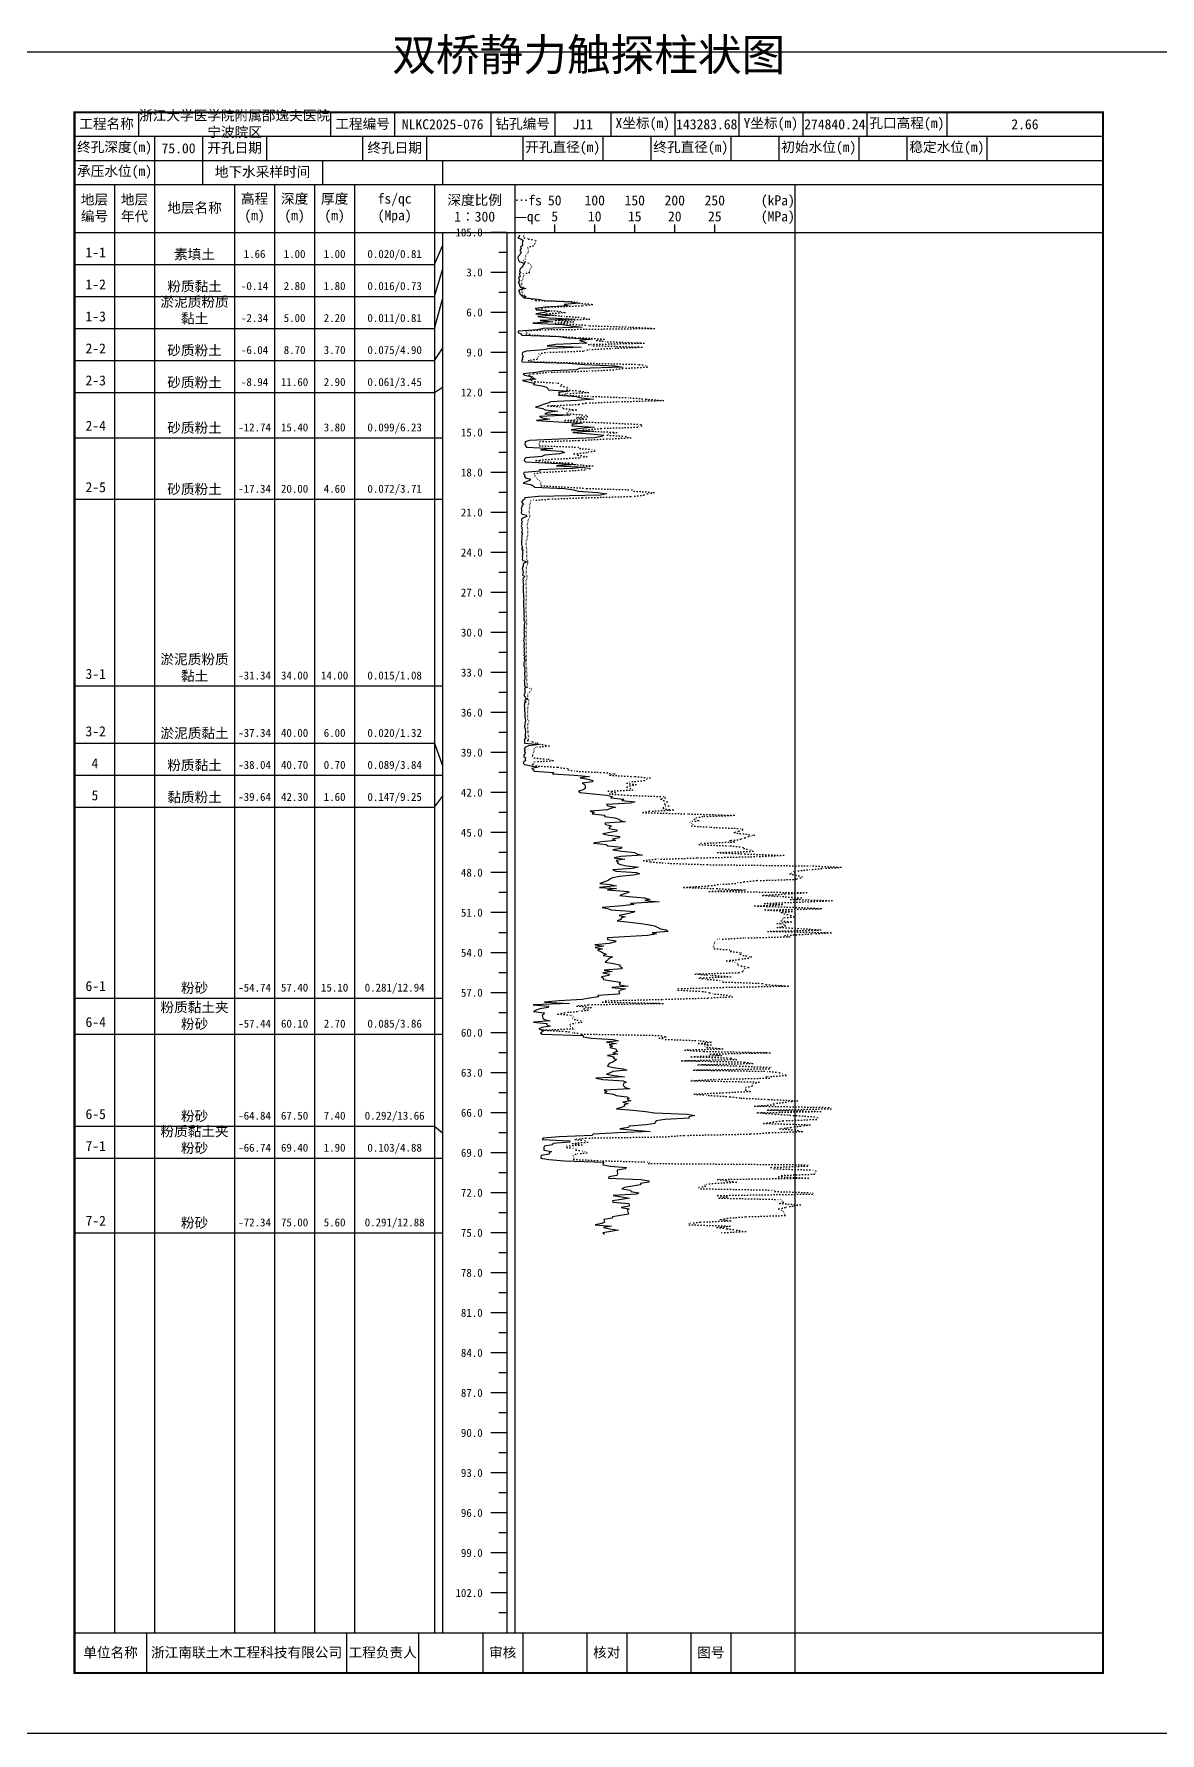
# Model space of a CAD drawing. Extents: x 297 to 65340, y 0 to 425.
# Drawn here: x 3276.9 to 3558.3, y 0 to 424.6 of the extents above; entities that cross this region are included whole.
import ezdxf
from ezdxf.enums import TextEntityAlignment as Align

# ---------------------------------------------------------------- set-up
doc = ezdxf.new("R2010")
doc.units = 0
doc.linetypes.add('DOT', pattern=[6.35, 0, -6.35])
doc.layers.add('FRAME', color=7, linetype='CONTINUOUS')
doc.layers.add('STRATUM', color=7, linetype='CONTINUOUS')
doc.styles.add('ST', font='')
doc.styles.get('ST').set_extended_font_data('SimSun')

msp = doc.modelspace()

# ---------------------------------------------------------------- linework, layer by layer
at = {"layer": 'FRAME', "color": 245, "linetype": 'Continuous'}
msp.add_lwpolyline([(3267, 0), (3564, 0), (3564, 420), (3267, 420)], close=True, dxfattribs=at)
at = {"layer": 'FRAME', "linetype": 'Continuous', "const_width": 0.5}
msp.add_lwpolyline([(3287, 15), (3544, 15), (3544, 405), (3287, 405)], close=True, dxfattribs=at)
at = {"layer": 'FRAME', "color": 0, "linetype": 'Continuous'}
for points in [[(3303, 405), (3303, 399)], [(3351, 405), (3351, 399)], [(3367, 405), (3367, 399)], [(3391, 405), (3391, 399)], [(3407, 405), (3407, 399)], [(3421, 405), (3421, 399)], [(3437, 405), (3437, 399)], [(3453, 405), (3453, 399)], [(3469, 405), (3469, 399)], [(3485, 405), (3485, 399)], [(3505, 405), (3505, 399)], [(3544, 405), (3544, 399)], [(3287, 399), (3544, 399)], [(3307, 399), (3307, 393)], [(3319, 399), (3319, 393)], [(3335, 399), (3335, 393)], [(3359, 399), (3359, 393)], [(3375, 399), (3375, 393)], [(3399, 399), (3399, 393)], [(3419, 399), (3419, 393)], [(3431, 399), (3431, 393)], [(3451, 399), (3451, 393)], [(3463, 399), (3463, 393)], [(3483, 399), (3483, 393)], [(3495, 399), (3495, 393)], [(3515, 399), (3515, 393)], [(3544, 399), (3544, 393)], [(3287, 393), (3544, 393)], [(3307, 393), (3307, 387)], [(3319, 393), (3319, 387)], [(3349, 393), (3349, 387)], [(3379, 393), (3379, 387)], [(3287, 387), (3544, 387)], [(3297, 387), (3297, 25)], [(3307, 387), (3307, 25)], [(3327, 387), (3327, 25)], [(3337, 387), (3337, 25)], [(3347, 387), (3347, 25)], [(3357, 387), (3357, 25)], [(3377, 387), (3377, 25)], [(3397, 387), (3397, 25)], [(3467, 387), (3467, 25)], [(3287, 375), (3544, 375)], [(3379, 375), (3379, 25)], [(3395, 375), (3395, 25)], [(3407, 375), (3407, 377)], [(3417, 375), (3417, 377)], [(3427, 375), (3427, 377)], [(3437, 375), (3437, 377)], [(3447, 375), (3447, 377)], [(3287, 25), (3544, 25)], [(3305, 25), (3305, 15)], [(3355, 25), (3355, 15)], [(3373, 25), (3373, 15)], [(3389, 25), (3389, 15)], [(3399, 25), (3399, 15)], [(3415, 25), (3415, 15)], [(3425, 25), (3425, 15)], [(3441, 25), (3441, 15)], [(3451, 25), (3451, 15)], [(3467, 25), (3467, 15)]]:
    msp.add_lwpolyline(points, dxfattribs=at)
at = {"layer": 'STRATUM', "linetype": 'Continuous'}
for points in [[(3395, 375), (3391, 375)], [(3398.2, 374.33), (3398.08, 374), (3397.82, 373.67), (3398.7, 373.33), (3399.14, 373), (3398.96, 372.67), (3398.84, 372.33), (3398.92, 372), (3398.9, 371.67), (3398.46, 371.33), (3398.6, 371), (3398.4, 370.67), (3398.34, 370.33), (3398.72, 370), (3398.36, 369.67), (3398.18, 369.33), (3397.88, 369), (3397.82, 368.67), (3397.86, 368.33), (3397.98, 368), (3398.3, 367.67), (3399.46, 367.33), (3399.16, 367), (3399, 366.67), (3398.82, 366.33), (3398.46, 366), (3398.32, 365.67), (3398.24, 365.33), (3398.5, 365), (3398.12, 364.67), (3398.26, 364.33), (3398.34, 364), (3397.98, 363.67), (3398.14, 363.33), (3398.22, 363), (3397.92, 362.67), (3397.92, 362.33), (3398.18, 362), (3398.18, 361.67), (3398.44, 361.33), (3399.88, 361), (3398.24, 360.67), (3397.98, 360.33), (3398.18, 360), (3398.28, 359.67), (3398.68, 359.33), (3399.82, 359), (3399.24, 358.67), (3402.88, 358.33), (3404.48, 358), (3410.88, 357.67), (3413.12, 357.33), (3409.34, 357), (3410.4, 356.67), (3404.58, 356.33), (3402.14, 356), (3402.7, 355.67), (3405.76, 355.33), (3404.42, 355), (3402.24, 354.67), (3406.98, 354.33), (3402.8, 354), (3405.54, 353.67), (3412.14, 353.33), (3403.36, 353), (3406.52, 352.67), (3401.54, 352.33), (3408.98, 352), (3411.06, 351.67), (3413.88, 351.33), (3404.1, 351), (3402.72, 350.67), (3397.86, 350.33), (3397.88, 350), (3398.56, 349.67), (3398.82, 349.33), (3408.04, 349), (3410.28, 348.67), (3416.42, 348.33), (3413.16, 348), (3414.36, 347.67), (3415, 347.33), (3407.22, 347), (3405.14, 346.67), (3413.62, 346.33), (3405.82, 346), (3404.26, 345.67), (3399.98, 345.33), (3398.96, 345), (3398.84, 344.67), (3398.98, 344.33), (3399.14, 344), (3398.9, 343.67), (3398.92, 343.33), (3398.72, 343), (3398.86, 342.67), (3410.38, 342.33), (3414.48, 342), (3421.96, 341.67), (3424.14, 341.33), (3413.18, 341), (3412.44, 340.67), (3404.24, 340.33), (3402.28, 340), (3399.08, 339.67), (3399.42, 339.33), (3401.04, 339), (3401.12, 338.67), (3402.32, 338.33), (3398.98, 338), (3400.28, 337.67), (3401.98, 337.33), (3401.74, 337), (3403.76, 336.67), (3404.94, 336.33), (3405.28, 336), (3405.38, 335.67), (3410.72, 335.33), (3407.92, 335), (3408.16, 334.67), (3407.92, 334.33), (3412.34, 334), (3413.5, 333.67), (3416.68, 333.33), (3412.62, 333), (3405.96, 332.67), (3405.34, 332.33), (3404.1, 332), (3403.36, 331.67), (3402.2, 331.33), (3404.04, 331), (3404.64, 330.67), (3407.74, 330.33), (3405.38, 330), (3404.56, 329.67), (3410.84, 329.33), (3403.2, 329), (3403.98, 328.67), (3405.82, 328.33), (3402.44, 328), (3407.94, 327.67), (3413.92, 327.33), (3411.4, 327), (3411.3, 326.67), (3416.82, 326.33), (3413.54, 326), (3411.12, 325.67), (3416.78, 325.33), (3411.5, 325), (3415.86, 324.67), (3419.3, 324.33), (3418.76, 324), (3416.92, 323.67), (3408.14, 323.33), (3400.7, 323), (3399.64, 322.67), (3399.64, 322.33), (3399.54, 322), (3399.74, 321.67), (3399.96, 321.33), (3406.54, 321), (3403.52, 320.67), (3408.7, 320.33), (3409.44, 320), (3408.16, 319.67), (3404.42, 319.33), (3403.78, 319), (3399.82, 318.67), (3399.46, 318.33), (3399.38, 318), (3399.74, 317.67), (3406.18, 317.33), (3412.4, 317), (3407.46, 316.67), (3414.44, 316.33), (3411.44, 316), (3403.2, 315.67), (3403.26, 315.33), (3399.38, 315), (3399.22, 314.67), (3399.52, 314.33), (3399.46, 314), (3399.66, 313.67), (3400.94, 313.33), (3400.7, 313), (3399.88, 312.67), (3399.08, 312.33), (3400.94, 312), (3401.64, 311.67), (3401.92, 311.33), (3409.54, 311), (3411.72, 310.67), (3412.88, 310.33), (3417.8, 310), (3420.06, 309.67), (3418.42, 309.33), (3402.96, 309), (3399.52, 308.67), (3399.46, 308.33), (3399.02, 308), (3398.68, 307.67), (3398.98, 307.33), (3399.2, 307), (3398.8, 306.67), (3398.8, 306.33), (3398.64, 306), (3398.72, 305.67), (3398.7, 305.33), (3398.6, 305), (3398.7, 304.67), (3399.84, 304.33), (3400.06, 304), (3399.2, 303.67), (3398.68, 303.33), (3398.66, 303), (3398.9, 302.67), (3398.72, 302.33), (3398.76, 302), (3398.62, 301.67), (3398.76, 301.33), (3398.8, 301), (3398.88, 300.67), (3398.82, 300.33), (3398.72, 300), (3398.94, 299.67), (3398.78, 299.33), (3398.76, 299), (3398.68, 298.67), (3398.82, 298.33), (3398.72, 298), (3398.74, 297.67), (3398.74, 297.33), (3398.72, 297), (3398.76, 296.67), (3398.96, 296.33), (3398.74, 296), (3399.12, 295.67), (3398.9, 295.33), (3399, 295), (3398.96, 294.67), (3398.92, 294.33), (3398.88, 294), (3398.94, 293.67), (3398.86, 293.33), (3399.02, 293), (3400.2, 292.67), (3399.3, 292.33), (3399.02, 292), (3399.22, 291.67), (3398.94, 291.33), (3398.86, 291), (3399.04, 290.67), (3399.06, 290.33), (3399.08, 290), (3399, 289.67), (3398.98, 289.33), (3399.52, 289), (3399.24, 288.67), (3399, 288.33), (3399.08, 288), (3399.02, 287.67), (3399.14, 287.33), (3399.16, 287), (3399.12, 286.67), (3399.12, 286.33), (3399.14, 286), (3399.1, 285.67), (3399.12, 285.33), (3399.12, 285), (3399.2, 284.67), (3399.24, 284.33), (3399.22, 284), (3399.18, 283.67), (3399.28, 283.33), (3399.24, 283), (3399.16, 282.67), (3399.22, 282.33), (3399.18, 282), (3399.2, 281.67), (3399.22, 281.33), (3399.26, 281), (3399.28, 280.67), (3399.28, 280.33), (3399.32, 280), (3399.26, 279.67), (3399.26, 279.33), (3399.4, 279), (3399.32, 278.67), (3399.32, 278.33), (3399.3, 278), (3399.62, 277.67), (3399.42, 277.33), (3399.38, 277), (3399.38, 276.67), (3399.38, 276.33), (3399.34, 276), (3399.26, 275.67), (3399.48, 275.33), (3399.32, 275), (3399.34, 274.67), (3399.38, 274.33), (3399.42, 274), (3399.3, 273.67), (3399.3, 273.33), (3399.24, 273), (3399.26, 272.67), (3399.4, 272.33), (3399.34, 272), (3399.32, 271.67), (3399.3, 271.33), (3399.4, 271), (3399.4, 270.67), (3399.28, 270.33), (3399.38, 270), (3399.36, 269.67), (3399.3, 269.33), (3399.6, 269), (3399.38, 268.67), (3399.36, 268.33), (3399.6, 268), (3399.38, 267.67), (3399.26, 267.33), (3399.32, 267), (3399.32, 266.67), (3399.48, 266.33), (3399.5, 266), (3399.44, 265.67), (3399.52, 265.33), (3399.48, 265), (3399.48, 264.67), (3399.42, 264.33), (3399.52, 264), (3399.56, 263.67), (3399.5, 263.33), (3399.4, 263), (3399.48, 262.67), (3399.48, 262.33), (3399.44, 262), (3399.48, 261.67), (3399.7, 261.33), (3399.48, 261), (3399.54, 260.67), (3399.52, 260.33), (3399.54, 260), (3399.42, 259.67), (3399.32, 259.33), (3399.5, 259), (3399.58, 258.67), (3400.24, 258.33), (3399.46, 258), (3399.9, 257.67), (3399.42, 257.33), (3399.48, 257), (3399.36, 256.67), (3399.46, 256.33), (3399.44, 256), (3399.44, 255.67), (3399.44, 255.33), (3399.56, 255), (3399.54, 254.67), (3399.54, 254.33), (3399.54, 254), (3399.56, 253.67), (3399.6, 253.33), (3399.74, 253), (3399.62, 252.67), (3399.5, 252.33), (3399.64, 252), (3399.46, 251.67), (3399.42, 251.33), (3399.64, 251), (3399.6, 250.67), (3399.72, 250.33), (3399.68, 250), (3399.64, 249.67), (3399.6, 249.33), (3399.64, 249), (3399.86, 248.67), (3399.44, 248.33), (3399.44, 248), (3399.44, 247.67), (3399.48, 247.33), (3403.16, 247), (3400.44, 246.67), (3399.66, 246.33), (3399.4, 246), (3399.58, 245.67), (3399.38, 245.33), (3399.6, 245), (3399.52, 244.67), (3399.32, 244.33), (3399.26, 244), (3399.66, 243.67), (3399.6, 243.33), (3399.72, 243), (3399.26, 242.67), (3399.14, 242.33), (3399.44, 242), (3401.08, 241.67), (3402.9, 241.33), (3401.32, 241), (3401.62, 240.67), (3401.84, 240.33), (3406.8, 240), (3406.44, 239.67), (3411.82, 239.33), (3415.66, 239), (3413.34, 238.67), (3415.4, 238.33), (3416.52, 238), (3416.42, 237.67), (3413.88, 237.33), (3414.46, 237), (3414.62, 236.67), (3414.62, 236.33), (3414.58, 236), (3414.12, 235.67), (3412.96, 235.33), (3413.4, 235), (3416.52, 234.67), (3419.98, 234.33), (3421.44, 234), (3421.06, 233.67), (3424.24, 233.33), (3423.8, 233), (3426.98, 232.67), (3425.92, 232.33), (3419.98, 232), (3420.28, 231.67), (3422.2, 231.33), (3420.98, 231), (3420.18, 230.67), (3415.82, 230.33), (3416.84, 230), (3416.36, 229.67), (3419.4, 229.33), (3419.4, 229), (3422.02, 228.67), (3423.04, 228.33), (3423.34, 228), (3424.58, 227.67), (3419.5, 227.33), (3419.68, 227), (3421.22, 226.67), (3420.74, 226.33), (3420.52, 226), (3422.32, 225.67), (3422.62, 225.33), (3420.8, 225), (3419.02, 224.67), (3420.54, 224.33), (3423.24, 224), (3423.12, 223.67), (3421.4, 223.33), (3422.22, 223), (3418.74, 222.67), (3416.68, 222.33), (3419.82, 222), (3420.26, 221.67), (3423.78, 221.33), (3423.56, 221), (3421.5, 220.67), (3423.88, 220.33), (3426.92, 220), (3427.56, 219.67), (3428.94, 219.33), (3423.54, 219), (3421.84, 218.67), (3424.54, 218.33), (3422.32, 218), (3422.82, 217.67), (3422.58, 217.33), (3423.48, 217), (3425.04, 216.67), (3427.9, 216.33), (3426.38, 216), (3421.54, 215.67), (3422.26, 215.33), (3427.4, 215), (3428.22, 214.67), (3426.62, 214.33), (3423.2, 214), (3421.44, 213.67), (3420.78, 213.33), (3420.38, 213), (3419.42, 212.67), (3418.28, 212.33), (3420.86, 212), (3422.48, 211.67), (3418.2, 211.33), (3422.48, 211), (3420.16, 210.67), (3425.36, 210.33), (3425.54, 210), (3424.36, 209.67), (3423.26, 209.33), (3425.62, 209), (3429.42, 208.67), (3430.74, 208.33), (3429.56, 208), (3433.06, 207.67), (3425.9, 207.33), (3426.78, 207), (3423.96, 206.67), (3418.82, 206.33), (3420.22, 206), (3421.14, 205.67), (3427.06, 205.33), (3426.5, 205), (3425.2, 204.67), (3423.08, 204.33), (3424.66, 204), (3423.66, 203.67), (3423.56, 203.33), (3422.64, 203), (3424.98, 202.67), (3428.64, 202.33), (3430.7, 202), (3431.94, 201.67), (3432.74, 201.33), (3433.44, 201), (3434.82, 200.67), (3435.38, 200.33), (3431.34, 200), (3432.44, 199.67), (3430.24, 199.33), (3424.46, 199), (3420.2, 198.67), (3420.18, 198.33), (3422.3, 198), (3422.22, 197.67), (3420.58, 197.33), (3417, 197), (3419.3, 196.67), (3417.08, 196.33), (3418.94, 196), (3417.66, 195.67), (3418.52, 195.33), (3419.02, 195), (3419.82, 194.67), (3419.1, 194.33), (3421.42, 194), (3420.76, 193.67), (3420.36, 193.33), (3420.02, 193), (3419.58, 192.67), (3421.68, 192.33), (3423.3, 192), (3423.26, 191.67), (3423.78, 191.33), (3423.74, 191), (3419.34, 190.67), (3421.32, 190.33), (3419.06, 190), (3420.68, 189.67), (3420.5, 189.33), (3418.66, 189), (3419.08, 188.67), (3419.16, 188.33), (3421.08, 188), (3423.46, 187.67), (3423.2, 187.33), (3423.18, 187), (3425.38, 186.67), (3421.28, 186.33), (3424.68, 186), (3423.5, 185.67), (3422.96, 185.33), (3423.2, 185), (3422.9, 184.67), (3417.8, 184.33), (3417.98, 184), (3415.72, 183.67), (3413.84, 183.33), (3408.14, 183), (3404.44, 182.67), (3410.72, 182.33), (3401.62, 182), (3405.46, 181.67), (3405.36, 181.33), (3403.24, 181), (3402.34, 180.67), (3401.72, 180.33), (3404.34, 180), (3404.3, 179.67), (3403.9, 179.33), (3403.96, 179), (3404.04, 178.67), (3404.46, 178.33), (3405.9, 178), (3401.7, 177.67), (3405, 177.33), (3405, 177), (3405.88, 176.67), (3403.82, 176.33), (3403, 176), (3404.1, 175.67), (3404, 175.33), (3403.42, 175), (3403.86, 174.67), (3414.1, 174.33), (3414.08, 174), (3416.08, 173.67), (3421.58, 173.33), (3422.9, 173), (3419.9, 172.67), (3422.4, 172.33), (3420.62, 172), (3421.46, 171.67), (3420.76, 171.33), (3422.26, 171), (3422.38, 170.67), (3422.66, 170.33), (3421.5, 170), (3422.7, 169.67), (3420.2, 169.33), (3421.86, 169), (3421.58, 168.67), (3422.46, 168.33), (3421.94, 168), (3421.52, 167.67), (3420.62, 167.33), (3420.32, 167), (3420.22, 166.67), (3421.62, 166.33), (3424.06, 166), (3425, 165.67), (3421.52, 165.33), (3420.82, 165), (3419.92, 164.67), (3421.84, 164.33), (3424.44, 164), (3417.28, 163.67), (3419, 163.33), (3424.12, 163), (3424.82, 162.67), (3424.22, 162.33), (3424.14, 162), (3424.26, 161.67), (3424.64, 161.33), (3425.76, 161), (3419.38, 160.67), (3420, 160.33), (3419.4, 160), (3421.72, 159.67), (3422.36, 159.33), (3424.98, 159), (3425.58, 158.67), (3425.12, 158.33), (3426.02, 158), (3424, 157.67), (3425.38, 157.33), (3424.36, 157), (3424.42, 156.67), (3423.7, 156.33), (3422.4, 156), (3426.5, 155.67), (3429.66, 155.33), (3431.9, 155), (3440.08, 154.67), (3441.98, 154.33), (3440.52, 154), (3440.56, 153.67), (3434.54, 153.33), (3432.32, 153), (3432.14, 152.67), (3432, 152.33), (3429.84, 152), (3425.64, 151.67), (3425.46, 151.33), (3423.28, 151), (3427, 150.67), (3430.86, 150.33), (3422.76, 150), (3416.6, 149.67), (3416.28, 149.33), (3408.1, 149), (3404.1, 148.67), (3403.86, 148.33), (3410.74, 148), (3410.66, 147.67), (3406.54, 147.33), (3406.46, 147), (3404.34, 146.67), (3404.32, 146.33), (3404.28, 146), (3404.24, 145.67), (3406.18, 145.33), (3405.6, 145), (3405.62, 144.67), (3403.6, 144.33), (3403.56, 144), (3403.52, 143.67), (3405.52, 143.33), (3409.46, 143), (3419.26, 142.67), (3419.14, 142.33), (3419.06, 142), (3420.98, 141.67), (3424.9, 141.33), (3424.62, 141), (3422.64, 140.67), (3422.6, 140.33), (3422.7, 140), (3422.62, 139.67), (3422.56, 139.33), (3420.5, 139), (3420.44, 138.67), (3428.5, 138.33), (3430.5, 138), (3430.5, 137.67), (3428.46, 137.33), (3428.44, 137), (3426.44, 136.67), (3424.42, 136.33), (3423.78, 136), (3425.92, 135.67), (3425.98, 135.33), (3427.98, 135), (3427.5, 134.67), (3421.64, 134.33), (3423.68, 134), (3425.7, 133.67), (3423.7, 133.33), (3421.42, 133), (3421.52, 132.67), (3425.56, 132.33), (3425.58, 132), (3425.58, 131.67), (3423.58, 131.33), (3425.58, 131), (3425.08, 130.67), (3425.3, 130.33), (3425.36, 130), (3425.4, 129.67), (3423.42, 129.33), (3421.42, 129), (3421.38, 128.67), (3419.24, 128.33), (3419.32, 128), (3419.4, 127.67), (3418.76, 127.33), (3417.14, 127), (3421.16, 126.67), (3419.18, 126.33), (3420.78, 126), (3422.94, 125.67), (3421, 125.33), (3419.04, 125), (3419.46, 124.67)], [(3377, 367), (3379, 371.67)], [(3395, 370), (3393, 370)], [(3287, 367), (3297, 367)], [(3297, 367), (3307, 367)], [(3307, 367), (3327, 367)], [(3327, 367), (3337, 367)], [(3337, 367), (3347, 367)], [(3347, 367), (3357, 367)], [(3357, 367), (3377, 367)], [(3377, 359), (3379, 365.67)], [(3395, 365), (3391, 365)], [(3287, 359), (3297, 359)], [(3297, 359), (3307, 359)], [(3307, 359), (3327, 359)], [(3327, 359), (3337, 359)], [(3337, 359), (3347, 359)], [(3347, 359), (3357, 359)], [(3357, 359), (3377, 359)], [(3377, 351), (3379, 358.33)], [(3395, 360), (3393, 360)], [(3395, 355), (3391, 355)], [(3287, 351), (3297, 351)], [(3297, 351), (3307, 351)], [(3307, 351), (3327, 351)], [(3327, 351), (3337, 351)], [(3337, 351), (3347, 351)], [(3347, 351), (3357, 351)], [(3357, 351), (3377, 351)], [(3395, 350), (3393, 350)], [(3377, 343), (3379, 346)], [(3395, 345), (3391, 345)], [(3287, 343), (3297, 343)], [(3297, 343), (3307, 343)], [(3307, 343), (3327, 343)], [(3327, 343), (3337, 343)], [(3337, 343), (3347, 343)], [(3347, 343), (3357, 343)], [(3357, 343), (3377, 343)], [(3395, 340), (3393, 340)], [(3377, 335), (3379, 336.33)], [(3287, 335), (3297, 335)], [(3297, 335), (3307, 335)], [(3307, 335), (3327, 335)], [(3327, 335), (3337, 335)], [(3337, 335), (3347, 335)], [(3347, 335), (3357, 335)], [(3357, 335), (3377, 335)], [(3395, 335), (3391, 335)], [(3395, 330), (3393, 330)], [(3287, 323.67), (3297, 323.67)], [(3297, 323.67), (3307, 323.67)], [(3307, 323.67), (3327, 323.67)], [(3327, 323.67), (3337, 323.67)], [(3337, 323.67), (3347, 323.67)], [(3347, 323.67), (3357, 323.67)], [(3357, 323.67), (3377, 323.67)], [(3377, 323.67), (3379, 323.67)], [(3395, 325), (3391, 325)], [(3395, 320), (3393, 320)], [(3395, 315), (3391, 315)], [(3395, 310), (3393, 310)], [(3287, 308.33), (3297, 308.33)], [(3297, 308.33), (3307, 308.33)], [(3307, 308.33), (3327, 308.33)], [(3327, 308.33), (3337, 308.33)], [(3337, 308.33), (3347, 308.33)], [(3347, 308.33), (3357, 308.33)], [(3357, 308.33), (3377, 308.33)], [(3377, 308.33), (3379, 308.33)], [(3395, 305), (3391, 305)], [(3395, 300), (3393, 300)], [(3395, 295), (3391, 295)], [(3395, 290), (3393, 290)], [(3395, 285), (3391, 285)], [(3395, 280), (3393, 280)], [(3395, 275), (3391, 275)], [(3395, 270), (3393, 270)], [(3395, 265), (3391, 265)], [(3287, 261.67), (3297, 261.67)], [(3297, 261.67), (3307, 261.67)], [(3307, 261.67), (3327, 261.67)], [(3327, 261.67), (3337, 261.67)], [(3337, 261.67), (3347, 261.67)], [(3347, 261.67), (3357, 261.67)], [(3357, 261.67), (3377, 261.67)], [(3377, 261.67), (3379, 261.67)], [(3395, 260), (3393, 260)], [(3395, 255), (3391, 255)], [(3287, 247.33), (3297, 247.33)], [(3297, 247.33), (3307, 247.33)], [(3307, 247.33), (3327, 247.33)], [(3327, 247.33), (3337, 247.33)], [(3337, 247.33), (3347, 247.33)], [(3347, 247.33), (3357, 247.33)], [(3357, 247.33), (3377, 247.33)], [(3377, 247.33), (3379, 241.67)], [(3395, 250), (3393, 250)], [(3395, 245), (3391, 245)], [(3287, 239.33), (3297, 239.33)], [(3297, 239.33), (3307, 239.33)], [(3307, 239.33), (3327, 239.33)], [(3327, 239.33), (3337, 239.33)], [(3337, 239.33), (3347, 239.33)], [(3347, 239.33), (3357, 239.33)], [(3357, 239.33), (3377, 239.33)], [(3377, 239.33), (3379, 239.33)], [(3395, 240), (3393, 240)], [(3377, 231.33), (3379, 234)], [(3395, 235), (3391, 235)], [(3287, 231.33), (3297, 231.33)], [(3297, 231.33), (3307, 231.33)], [(3307, 231.33), (3327, 231.33)], [(3327, 231.33), (3337, 231.33)], [(3337, 231.33), (3347, 231.33)], [(3347, 231.33), (3357, 231.33)], [(3357, 231.33), (3377, 231.33)], [(3395, 230), (3393, 230)], [(3395, 225), (3391, 225)], [(3395, 220), (3393, 220)], [(3395, 215), (3391, 215)], [(3395, 210), (3393, 210)], [(3395, 205), (3391, 205)], [(3395, 200), (3393, 200)], [(3395, 195), (3391, 195)], [(3395, 190), (3393, 190)], [(3287, 183.67), (3297, 183.67)], [(3297, 183.67), (3307, 183.67)], [(3307, 183.67), (3327, 183.67)], [(3327, 183.67), (3337, 183.67)], [(3337, 183.67), (3347, 183.67)], [(3347, 183.67), (3357, 183.67)], [(3357, 183.67), (3377, 183.67)], [(3377, 183.67), (3379, 183.67)], [(3395, 185), (3391, 185)], [(3395, 180), (3393, 180)], [(3287, 174.67), (3297, 174.67)], [(3297, 174.67), (3307, 174.67)], [(3307, 174.67), (3327, 174.67)], [(3327, 174.67), (3337, 174.67)], [(3337, 174.67), (3347, 174.67)], [(3347, 174.67), (3357, 174.67)], [(3357, 174.67), (3377, 174.67)], [(3377, 174.67), (3379, 174.67)], [(3395, 175), (3391, 175)], [(3395, 170), (3393, 170)], [(3395, 165), (3391, 165)], [(3395, 160), (3393, 160)], [(3395, 155), (3391, 155)], [(3287, 151.67), (3297, 151.67)], [(3297, 151.67), (3307, 151.67)], [(3307, 151.67), (3327, 151.67)], [(3327, 151.67), (3337, 151.67)], [(3337, 151.67), (3347, 151.67)], [(3347, 151.67), (3357, 151.67)], [(3357, 151.67), (3377, 151.67)], [(3377, 151.67), (3379, 150)], [(3395, 150), (3393, 150)], [(3395, 145), (3391, 145)], [(3287, 143.67), (3297, 143.67)], [(3297, 143.67), (3307, 143.67)], [(3307, 143.67), (3327, 143.67)], [(3327, 143.67), (3337, 143.67)], [(3337, 143.67), (3347, 143.67)], [(3347, 143.67), (3357, 143.67)], [(3357, 143.67), (3377, 143.67)], [(3377, 143.67), (3379, 143.67)], [(3395, 140), (3393, 140)], [(3395, 135), (3391, 135)], [(3395, 130), (3393, 130)], [(3287, 125), (3297, 125)], [(3297, 125), (3307, 125)], [(3307, 125), (3327, 125)], [(3327, 125), (3337, 125)], [(3337, 125), (3347, 125)], [(3347, 125), (3357, 125)], [(3357, 125), (3377, 125)], [(3377, 125), (3379, 125)], [(3395, 125), (3391, 125)], [(3395, 120), (3393, 120)], [(3395, 115), (3391, 115)], [(3395, 110), (3393, 110)], [(3395, 105), (3391, 105)], [(3395, 100), (3393, 100)], [(3395, 95), (3391, 95)], [(3395, 90), (3393, 90)], [(3395, 85), (3391, 85)], [(3395, 80), (3393, 80)], [(3395, 75), (3391, 75)], [(3395, 70), (3393, 70)], [(3395, 65), (3391, 65)], [(3395, 60), (3393, 60)], [(3395, 55), (3391, 55)], [(3395, 50), (3393, 50)], [(3395, 45), (3391, 45)], [(3395, 40), (3393, 40)], [(3395, 35), (3391, 35)], [(3395, 30), (3393, 30)]]:
    msp.add_lwpolyline(points, dxfattribs=at)
at = {"layer": 'STRATUM', "linetype": 'DOT', "ltscale": 0.1}
msp.add_lwpolyline([(3399.24, 374.33), (3399.2, 374), (3399.46, 373.67), (3400.56, 373.33), (3402.26, 373), (3402.3, 372.67), (3402.04, 372.33), (3401.94, 372), (3401.62, 371.67), (3400.16, 371.33), (3400.26, 371), (3400.36, 370.67), (3400.42, 370.33), (3400.36, 370), (3400.1, 369.67), (3399.76, 369.33), (3399.68, 369), (3399.62, 368.67), (3399.58, 368.33), (3399.24, 368), (3399.58, 367.67), (3400.56, 367.33), (3400.84, 367), (3401.18, 366.67), (3401.28, 366.33), (3400.96, 366), (3400.72, 365.67), (3400.66, 365.33), (3400.64, 365), (3399.14, 364.67), (3399.28, 364.33), (3399.16, 364), (3399.08, 363.67), (3399.04, 363.33), (3398.74, 363), (3398.7, 362.67), (3398.72, 362.33), (3398.7, 362), (3398.76, 361.67), (3399.18, 361.33), (3398.84, 361), (3398.78, 360.67), (3398.84, 360.33), (3398.78, 360), (3398.86, 359.67), (3399.44, 359.33), (3398.94, 359), (3399.7, 358.67), (3401.32, 358.33), (3402.36, 358), (3412.54, 357.67), (3413.16, 357.33), (3416.38, 357), (3413.74, 356.67), (3405.4, 356.33), (3403.74, 356), (3402.52, 355.67), (3407.66, 355.33), (3409.5, 355), (3404.98, 354.67), (3405.8, 354.33), (3410.04, 354), (3414.34, 353.67), (3415.64, 353.33), (3407.3, 353), (3411.64, 352.67), (3407.18, 352.33), (3412.42, 352), (3415.86, 351.67), (3425.9, 351.33), (3431.88, 351), (3403.34, 350.67), (3399.78, 350.33), (3399.92, 350), (3399.96, 349.67), (3402, 349.33), (3408.42, 349), (3413.38, 348.67), (3419.28, 348.33), (3417.52, 348), (3420.3, 347.67), (3429.3, 347.33), (3415.56, 347), (3416.76, 346.67), (3428.76, 346.33), (3420.82, 346), (3415.16, 345.67), (3414.04, 345.33), (3404.54, 345), (3403, 344.67), (3403.48, 344.33), (3402.94, 344), (3402.8, 343.67), (3402.54, 343.33), (3400.5, 343), (3401.98, 342.67), (3415.28, 342.33), (3428.18, 342), (3430.08, 341.67), (3429.98, 341.33), (3423.9, 341), (3421.6, 340.67), (3415.06, 340.33), (3404.82, 340), (3401.74, 339.67), (3400.62, 339.33), (3401.34, 339), (3401.7, 338.67), (3400.8, 338.33), (3401.2, 338), (3402.12, 337.67), (3407.9, 337.33), (3408.7, 337), (3408.56, 336.67), (3410.24, 336.33), (3410.04, 336), (3410.08, 335.67), (3413.4, 335.33), (3415.36, 335), (3409.66, 334.67), (3408.7, 334.33), (3416.6, 334), (3425.96, 333.67), (3429.9, 333.33), (3434.1, 333), (3422.4, 332.67), (3414.72, 332.33), (3412.94, 332), (3405.3, 331.67), (3408.94, 331.33), (3409.2, 331), (3412.32, 330.67), (3410.5, 330.33), (3410.04, 330), (3410.22, 329.67), (3414.96, 329.33), (3415.1, 329), (3412.5, 328.67), (3414.88, 328.33), (3409.6, 328), (3413.52, 327.67), (3421.7, 327.33), (3428.58, 327), (3428.7, 326.67), (3427.58, 326.33), (3418.52, 326), (3414.22, 325.67), (3415.72, 325.33), (3422.48, 325), (3420.44, 324.67), (3420.2, 324.33), (3424.74, 324), (3425.92, 323.67), (3419.16, 323.33), (3412.96, 323), (3403.24, 322.67), (3403.14, 322.33), (3403.04, 322), (3403.24, 321.67), (3412.94, 321.33), (3413.32, 321), (3416.98, 320.67), (3416.94, 320.33), (3414.92, 320), (3411.88, 319.67), (3412.86, 319.33), (3414.98, 319), (3413, 318.67), (3406.26, 318.33), (3402.4, 318), (3404.58, 317.67), (3411.36, 317.33), (3412.02, 317), (3416.46, 316.67), (3413.12, 316.33), (3415.8, 316), (3414.42, 315.67), (3409.5, 315.33), (3403.44, 315), (3401.88, 314.67), (3402, 314.33), (3402.06, 314), (3402.46, 313.67), (3402.66, 313.33), (3403.1, 313), (3403.6, 312.67), (3403.38, 312.33), (3403.52, 312), (3403.68, 311.67), (3410.4, 311.33), (3415.1, 311), (3426.38, 310.67), (3426.86, 310.33), (3431.8, 310), (3430.16, 309.67), (3429.22, 309.33), (3425.84, 309), (3413.8, 308.67), (3405.36, 308.33), (3401.08, 308), (3400.88, 307.67), (3400.86, 307.33), (3400.74, 307), (3400.72, 306.67), (3400.7, 306.33), (3400.68, 306), (3400.6, 305.67), (3400.56, 305.33), (3400.58, 305), (3400.6, 304.67), (3400.76, 304.33), (3400.72, 304), (3400.64, 303.67), (3400.44, 303.33), (3400.32, 303), (3400.3, 302.67), (3400.28, 302.33), (3400.1, 302), (3400.1, 301.67), (3400.12, 301.33), (3400.18, 301), (3400.2, 300.67), (3400.16, 300.33), (3400.18, 300), (3400.18, 299.67), (3400.2, 299.33), (3400.1, 299), (3400.14, 298.67), (3400.1, 298.33), (3399.86, 298), (3399.84, 297.67), (3399.82, 297.33), (3399.78, 297), (3399.88, 296.67), (3399.86, 296.33), (3399.96, 296), (3399.92, 295.67), (3399.96, 295.33), (3399.92, 295), (3399.96, 294.67), (3399.92, 294.33), (3399.92, 294), (3399.94, 293.67), (3399.96, 293.33), (3400.24, 293), (3400.32, 292.67), (3400.26, 292.33), (3400.18, 292), (3399.94, 291.67), (3399.86, 291.33), (3399.84, 291), (3399.86, 290.67), (3399.86, 290.33), (3399.86, 290), (3399.8, 289.67), (3399.94, 289.33), (3400.04, 289), (3400.04, 288.67), (3400.04, 288.33), (3399.84, 288), (3399.78, 287.67), (3399.82, 287.33), (3399.82, 287), (3399.82, 286.67), (3399.88, 286.33), (3399.88, 286), (3399.84, 285.67), (3399.86, 285.33), (3399.86, 285), (3399.88, 284.67), (3399.86, 284.33), (3399.86, 284), (3399.88, 283.67), (3399.84, 283.33), (3399.82, 283), (3399.84, 282.67), (3399.8, 282.33), (3399.8, 282), (3399.78, 281.67), (3399.78, 281.33), (3399.8, 281), (3399.78, 280.67), (3399.82, 280.33), (3399.8, 280), (3399.88, 279.67), (3399.9, 279.33), (3399.9, 279), (3399.9, 278.67), (3399.86, 278.33), (3399.96, 278), (3400, 277.67), (3399.96, 277.33), (3399.94, 277), (3399.86, 276.67), (3399.84, 276.33), (3399.8, 276), (3399.86, 275.67), (3399.8, 275.33), (3399.84, 275), (3399.86, 274.67), (3399.88, 274.33), (3399.84, 274), (3399.78, 273.67), (3399.78, 273.33), (3399.82, 273), (3399.84, 272.67), (3399.84, 272.33), (3399.86, 272), (3399.8, 271.67), (3399.84, 271.33), (3399.86, 271), (3399.84, 270.67), (3399.86, 270.33), (3399.84, 270), (3399.8, 269.67), (3399.86, 269.33), (3399.86, 269), (3399.88, 268.67), (3399.88, 268.33), (3399.86, 268), (3399.84, 267.67), (3399.82, 267.33), (3399.82, 267), (3399.88, 266.67), (3399.9, 266.33), (3399.92, 266), (3399.92, 265.67), (3399.9, 265.33), (3399.96, 265), (3400, 264.67), (3400.02, 264.33), (3399.96, 264), (3399.94, 263.67), (3399.96, 263.33), (3399.92, 263), (3399.94, 262.67), (3400.02, 262.33), (3400.08, 262), (3400.12, 261.67), (3400, 261.33), (3401.1, 261), (3401.18, 260.67), (3400.8, 260.33), (3400.68, 260), (3400.22, 259.67), (3400.24, 259.33), (3400.16, 259), (3400.22, 258.67), (3400.38, 258.33), (3400.62, 258), (3400.44, 257.67), (3400.5, 257.33), (3400.36, 257), (3400.36, 256.67), (3400.18, 256.33), (3400.16, 256), (3400.2, 255.67), (3400.24, 255.33), (3400.26, 255), (3400.18, 254.67), (3400.18, 254.33), (3400.14, 254), (3400.18, 253.67), (3400.24, 253.33), (3400.54, 253), (3400.48, 252.67), (3400.32, 252.33), (3400.24, 252), (3400.18, 251.67), (3400.2, 251.33), (3400.22, 251), (3400.3, 250.67), (3400.3, 250.33), (3400.3, 250), (3400.28, 249.67), (3400.34, 249.33), (3400.46, 249), (3400.4, 248.67), (3400.34, 248.33), (3400.3, 248), (3401.52, 247.67), (3402.72, 247.33), (3403.98, 247), (3405.52, 246.67), (3402.26, 246.33), (3401.92, 246), (3401.66, 245.67), (3401.84, 245.33), (3401.76, 245), (3401.44, 244.67), (3401.42, 244.33), (3401.4, 244), (3401.98, 243.67), (3405.42, 243.33), (3406.52, 243), (3401.86, 242.67), (3401.64, 242.33), (3401.54, 242), (3402.34, 241.67), (3407.88, 241.33), (3410.26, 241), (3410.46, 240.67), (3412.58, 240.33), (3419.34, 240), (3421.9, 239.67), (3420.86, 239.33), (3427.2, 239), (3430.76, 238.67), (3429.98, 238.33), (3429.34, 238), (3425.66, 237.67), (3425.08, 237.33), (3427.28, 237), (3425.84, 236.67), (3425.08, 236.33), (3425.9, 236), (3426.46, 235.67), (3420.46, 235.33), (3422.14, 235), (3420.74, 234.67), (3425.26, 234.33), (3434.28, 234), (3434.6, 233.67), (3433.58, 233.33), (3434.24, 233), (3435.12, 232.67), (3434.46, 232.33), (3434.62, 232), (3435.46, 231.67), (3434.1, 231.33), (3434.16, 231), (3436.62, 230.67), (3430.6, 230.33), (3429.08, 230), (3440.6, 229.67), (3451.82, 229.33), (3443.94, 229), (3442.32, 228.67), (3441.94, 228.33), (3442.94, 228), (3440.78, 227.67), (3441.22, 227.33), (3441.56, 227), (3441.26, 226.67), (3446.08, 226.33), (3453.86, 226), (3453.96, 225.67), (3452.96, 225.33), (3451.92, 225), (3454.16, 224.67), (3456.8, 224.33), (3455.46, 224), (3454.52, 223.67), (3453.42, 223.33), (3450.82, 223), (3451.86, 222.67), (3443.5, 222.33), (3443.16, 222), (3450.98, 221.67), (3454.12, 221.33), (3454.3, 221), (3456.04, 220.67), (3456.48, 220.33), (3447.76, 220), (3454.62, 219.67), (3464.16, 219.33), (3456.86, 219), (3442.4, 218.67), (3432.18, 218.33), (3429.26, 218), (3431.04, 217.67), (3435.4, 217.33), (3445.2, 217), (3471.62, 216.67), (3478.52, 216.33), (3473.62, 216), (3470.1, 215.67), (3466.7, 215.33), (3466.98, 215), (3465.82, 214.67), (3467.28, 214.33), (3468.88, 214), (3468.44, 213.67), (3467.32, 213.33), (3457.4, 213), (3454.26, 212.67), (3452.1, 212.33), (3447.76, 212), (3445.32, 211.67), (3439.28, 211.33), (3447.56, 211), (3454.5, 210.67), (3445.7, 210.33), (3469.88, 210), (3464.44, 209.67), (3459.02, 209.33), (3464.06, 209), (3468.6, 208.67), (3466.04, 208.33), (3476.24, 208), (3468.98, 207.67), (3459.48, 207.33), (3463.76, 207), (3457.04, 206.67), (3467.34, 206.33), (3473.62, 206), (3459.6, 205.67), (3466.24, 205.33), (3463.66, 205), (3464.44, 204.67), (3466.04, 204.33), (3466.74, 204), (3464.14, 203.67), (3463.98, 203.33), (3463.68, 203), (3466.1, 202.67), (3462.7, 202.33), (3464.46, 202), (3464.6, 201.67), (3462.66, 201.33), (3469.26, 201), (3473.44, 200.67), (3460.36, 200.33), (3476.02, 200), (3471.1, 199.67), (3464.56, 199.33), (3465.7, 199), (3454.14, 198.67), (3447.8, 198.33), (3447.3, 198), (3446.96, 197.67), (3446.86, 197.33), (3446.78, 197), (3446.58, 196.67), (3446.74, 196.33), (3446.96, 196), (3451.08, 195.67), (3451.02, 195.33), (3453.6, 195), (3453.46, 194.67), (3454.14, 194.33), (3456.08, 194), (3455.36, 193.67), (3453.02, 193.33), (3450, 193), (3451.98, 192.67), (3452.6, 192.33), (3452.86, 192), (3453.7, 191.67), (3455.46, 191.33), (3454.48, 191), (3454.14, 190.67), (3453.9, 190.33), (3452.92, 190), (3442.2, 189.67), (3446.46, 189.33), (3450.9, 189), (3443.2, 188.67), (3445.28, 188.33), (3448.84, 188), (3449.14, 187.67), (3458.96, 187.33), (3459.96, 187), (3465.34, 186.67), (3449.06, 186.33), (3437.68, 186), (3437.92, 185.67), (3443.98, 185.33), (3445.78, 185), (3447.1, 184.67), (3450.84, 184.33), (3451.34, 184), (3445.16, 183.67), (3433.7, 183.33), (3419.8, 183), (3419.06, 182.67), (3434.02, 182.33), (3415.26, 182), (3412.6, 181.67), (3416.04, 181.33), (3414.34, 181), (3415.3, 180.67), (3412.52, 180.33), (3409.44, 180), (3407.88, 179.67), (3411.26, 179.33), (3411.72, 179), (3411.44, 178.67), (3412, 178.33), (3413.52, 178), (3413.72, 177.67), (3411.64, 177.33), (3410.68, 177), (3410.9, 176.67), (3411.48, 176.33), (3411.56, 176), (3403.82, 175.67), (3409.92, 175.33), (3411.96, 175), (3413.8, 174.67), (3432.94, 174.33), (3434.66, 174), (3433.18, 173.67), (3434.78, 173.33), (3443.46, 173), (3446.02, 172.67), (3443.02, 172.33), (3446.02, 172), (3444.52, 171.67), (3445.06, 171.33), (3448.96, 171), (3439.58, 170.67), (3444.36, 170.33), (3460.78, 170), (3445.96, 169.67), (3448.62, 169.33), (3441.22, 169), (3451.1, 168.67), (3452.36, 168.33), (3438.78, 168), (3454.52, 167.67), (3456.44, 167.33), (3442.82, 167), (3453.28, 166.67), (3461.08, 166.33), (3460.52, 166), (3441.74, 165.67), (3460.78, 165.33), (3463.14, 165), (3464.56, 164.67), (3464.72, 164.33), (3459.92, 164), (3460.58, 163.67), (3446.76, 163.33), (3441.22, 163), (3457.98, 162.67), (3456.5, 162.33), (3456.4, 162), (3456.24, 161.67), (3454.74, 161.33), (3454.7, 161), (3454.78, 160.67), (3455.8, 160.33), (3448.96, 160), (3441.9, 159.67), (3445.48, 159.33), (3450.94, 159), (3453.56, 158.67), (3460.48, 158.33), (3467.62, 158), (3464.74, 157.67), (3461.66, 157.33), (3461.72, 157), (3457, 156.67), (3475.56, 156.33), (3475.98, 156), (3460.22, 155.67), (3473.42, 155.33), (3457.68, 155), (3462.2, 154.67), (3466.68, 154.33), (3471.82, 154), (3472.86, 153.67), (3472.32, 153.33), (3463.9, 153), (3461.58, 152.67), (3459.22, 152.33), (3470.76, 152), (3468.36, 151.67), (3465.94, 151.33), (3463.34, 151), (3467.06, 150.67), (3468.8, 150.33), (3460.54, 150), (3455.74, 149.67), (3439.18, 149.33), (3434.78, 149), (3414.7, 148.67), (3412.16, 148.33), (3414.64, 148), (3415.18, 147.67), (3411.5, 147.33), (3413.74, 147), (3409.92, 146.67), (3410.08, 146.33), (3412.26, 146), (3412.4, 145.67), (3414.5, 145.33), (3414.96, 145), (3412.2, 144.67), (3411.54, 144.33), (3411.66, 144), (3411.8, 143.67), (3411.8, 143.33), (3419.1, 143), (3430.74, 142.67), (3430.48, 142.33), (3470.3, 142), (3470.1, 141.67), (3461.1, 141.33), (3461.94, 141), (3472.16, 140.67), (3472.28, 140.33), (3472.04, 140), (3471.86, 139.67), (3463.74, 139.33), (3463, 139), (3470.32, 138.67), (3447.78, 138.33), (3449.96, 138), (3452.32, 137.67), (3446.44, 137.33), (3444.52, 137), (3444.62, 136.67), (3442.92, 136.33), (3443.56, 136), (3461.92, 135.67), (3462.1, 135.33), (3471.6, 135), (3471.36, 134.67), (3447.78, 134.33), (3449.94, 134), (3448.08, 133.67), (3463.38, 133.33), (3463.78, 133), (3464.06, 132.67), (3463.26, 132.33), (3468.34, 132), (3466.44, 131.67), (3464.54, 131.33), (3463.02, 131), (3463.76, 130.67), (3464.06, 130.33), (3464.24, 130), (3464.38, 129.67), (3464.5, 129.33), (3454.58, 129), (3450.16, 128.67), (3448.46, 128.33), (3450.94, 128), (3443.24, 127.67), (3440.48, 127.33), (3440.66, 127), (3450.78, 126.67), (3447.6, 126.33), (3450.14, 126), (3452.48, 125.67), (3454.64, 125.33), (3448.66, 125), (3448.86, 124.67)], dxfattribs=at)

# ---------------------------------------------------------------- texts
at = {"layer": 'FRAME', "style": 'ST'}
msp.add_text('双桥静力触探柱状图', height=8, dxfattribs=at).set_placement((3415.5, 413), align=Align.BOTTOM_CENTER)
for s, p in [('…fs', (3397, 383)), ('—qc', (3397, 379))]:
    msp.add_text(s, height=2.5, dxfattribs=at).set_placement(p, align=Align.MIDDLE_LEFT)
for s, p in [('50', (3407, 383)), ('100', (3417, 383)), ('150', (3427, 383)), ('200', (3437, 383)), ('250', (3447, 383)), ('5', (3407, 379)), ('10', (3417, 379)), ('15', (3427, 379)), ('20', (3437, 379)), ('25', (3447, 379))]:
    msp.add_text(s, height=2.5, dxfattribs=at).set_placement(p, align=Align.MIDDLE_CENTER)
for s, p in [('(kPa)', (3467, 383)), ('(MPa)', (3467, 379))]:
    msp.add_text(s, height=2.5, dxfattribs=at).set_placement(p, align=Align.MIDDLE_RIGHT)
at = {"layer": 'FRAME', "char_height": 2.5, "attachment_point": 5, "style": 'ST'}
for s, insert, width in [('工程名称', (3295, 402), 16), ('浙江大学医学院附属邵逸夫医院宁波院区', (3327, 402), 48), ('工程编号', (3359, 402), 16), ('钻孔编号', (3399, 402), 16), ('X坐标(m)', (3429, 402), 16), ('Y坐标(m)', (3461, 402), 16), ('孔口高程(m)', (3495, 402), 20), ('NLKC2025-076', (3379, 402), 24), ('J11', (3414, 402), 14), ('143283.68', (3445, 402), 16), ('274840.24', (3477, 402), 16), ('2.66', (3524.5, 402), 39), ('终孔深度(m)', (3297, 396), 20), ('75.00', (3313, 396), 12), ('开孔日期', (3327, 396), 16), ('终孔日期', (3367, 396), 16), ('开孔直径(m)', (3409, 396), 20), ('终孔直径(m)', (3441, 396), 20), ('初始水位(m)', (3473, 396), 20), ('稳定水位(m)', (3505, 396), 20), ('承压水位(m)', (3297, 390), 20), ('地下水采样时间', (3334, 390), 30), ('地层编号', (3292, 381), 10), ('地层年代', (3302, 381), 10), ('地层名称', (3317, 381), 20), ('高程\\P(m)', (3332, 381), 10), ('深度\\P(m)', (3342, 381), 10), ('厚度\\P(m)', (3352, 381), 10), ('fs/qc\\P(Mpa)', (3367, 381), 20), ('深度比例\\P1∶300', (3387, 381), 20), ('单位名称', (3296, 20), 18), ('浙江南联土木工程科技有限公司', (3330, 20), 50), ('工程负责人', (3364, 20), 18), ('审核', (3394, 20), 10), ('核对', (3420, 20), 10), ('图号', (3446, 20), 10)]:
    msp.add_mtext(s, dxfattribs=dict(at, insert=insert, width=width))
at = {"layer": 'STRATUM', "style": 'ST'}
for s, p in [('105.0', (3389, 375)), ('3.0', (3389, 365)), ('6.0', (3389, 355)), ('9.0', (3389, 345)), ('12.0', (3389, 335)), ('15.0', (3389, 325)), ('18.0', (3389, 315)), ('21.0', (3389, 305)), ('24.0', (3389, 295)), ('27.0', (3389, 285)), ('30.0', (3389, 275)), ('33.0', (3389, 265)), ('36.0', (3389, 255)), ('39.0', (3389, 245)), ('42.0', (3389, 235)), ('45.0', (3389, 225)), ('48.0', (3389, 215)), ('51.0', (3389, 205)), ('54.0', (3389, 195)), ('57.0', (3389, 185)), ('60.0', (3389, 175)), ('63.0', (3389, 165)), ('66.0', (3389, 155)), ('69.0', (3389, 145)), ('72.0', (3389, 135)), ('75.0', (3389, 125)), ('78.0', (3389, 115)), ('81.0', (3389, 105)), ('84.0', (3389, 95)), ('87.0', (3389, 85)), ('90.0', (3389, 75)), ('93.0', (3389, 65)), ('96.0', (3389, 55)), ('99.0', (3389, 45)), ('102.0', (3389, 35))]:
    msp.add_text(s, height=2, dxfattribs=at).set_placement(p, align=Align.MIDDLE_RIGHT)
for s, p in [('1-1', (3289.75, 370)), ('1-2', (3289.75, 362)), ('1-3', (3289.75, 354)), ('2-2', (3289.75, 346)), ('2-3', (3289.75, 338)), ('2-4', (3289.75, 326.67)), ('2-5', (3289.75, 311.33)), ('3-1', (3289.75, 264.67)), ('3-2', (3289.75, 250.33)), ('4', (3291.25, 242.33)), ('5', (3291.25, 234.33)), ('6-1', (3289.75, 186.67)), ('6-4', (3289.75, 177.67)), ('6-5', (3289.75, 154.67)), ('7-1', (3289.75, 146.67)), ('7-2', (3289.75, 128))]:
    msp.add_text(s, height=2.5, dxfattribs=at).set_placement(p, align=Align.MIDDLE_LEFT)
for s, p in [('1.66', (3332, 368)), ('1.00', (3342, 368)), ('1.00', (3352, 368)), ('0.020/0.81', (3367, 368)), ('-0.14', (3332, 360)), ('2.80', (3342, 360)), ('1.80', (3352, 360)), ('0.016/0.73', (3367, 360)), ('-2.34', (3332, 352)), ('5.00', (3342, 352)), ('2.20', (3352, 352)), ('0.011/0.81', (3367, 352)), ('-6.04', (3332, 344)), ('8.70', (3342, 344)), ('3.70', (3352, 344)), ('0.075/4.90', (3367, 344)), ('-8.94', (3332, 336)), ('11.60', (3342, 336)), ('2.90', (3352, 336)), ('0.061/3.45', (3367, 336)), ('-12.74', (3332, 324.67)), ('15.40', (3342, 324.67)), ('3.80', (3352, 324.67)), ('0.099/6.23', (3367, 324.67)), ('-17.34', (3332, 309.33)), ('20.00', (3342, 309.33)), ('4.60', (3352, 309.33)), ('0.072/3.71', (3367, 309.33)), ('-31.34', (3332, 262.67)), ('34.00', (3342, 262.67)), ('14.00', (3352, 262.67)), ('0.015/1.08', (3367, 262.67)), ('-37.34', (3332, 248.33)), ('40.00', (3342, 248.33)), ('6.00', (3352, 248.33)), ('0.020/1.32', (3367, 248.33)), ('-38.04', (3332, 240.33)), ('40.70', (3342, 240.33)), ('0.70', (3352, 240.33)), ('0.089/3.84', (3367, 240.33)), ('-39.64', (3332, 232.33)), ('42.30', (3342, 232.33)), ('1.60', (3352, 232.33)), ('0.147/9.25', (3367, 232.33)), ('-54.74', (3332, 184.67)), ('57.40', (3342, 184.67)), ('15.10', (3352, 184.67)), ('0.281/12.94', (3367, 184.67)), ('0.085/3.86', (3367, 175.67)), ('-57.44', (3332, 175.67)), ('60.10', (3342, 175.67)), ('2.70', (3352, 175.67)), ('-64.84', (3332, 152.67)), ('67.50', (3342, 152.67)), ('7.40', (3352, 152.67)), ('0.292/13.66', (3367, 152.67)), ('-66.74', (3332, 144.67)), ('69.40', (3342, 144.67)), ('1.90', (3352, 144.67)), ('0.103/4.88', (3367, 144.67)), ('-72.34', (3332, 126)), ('75.00', (3342, 126)), ('5.60', (3352, 126)), ('0.291/12.88', (3367, 126))]:
    msp.add_text(s, height=2, dxfattribs=at).set_placement(p, align=Align.BOTTOM_CENTER)
at = {"layer": 'STRATUM', "char_height": 2.5, "width": 20, "attachment_point": 8, "style": 'ST'}
for s, insert in [('素填土', (3317, 368)), ('粉质黏土', (3317, 360)), ('淤泥质粉质黏土', (3317, 352)), ('砂质粉土', (3317, 344)), ('砂质粉土', (3317, 336)), ('砂质粉土', (3317, 324.67)), ('砂质粉土', (3317, 309.33)), ('淤泥质粉质黏土', (3317, 262.67)), ('淤泥质黏土', (3317, 248.33)), ('粉质黏土', (3317, 240.33)), ('黏质粉土', (3317, 232.33)), ('粉砂', (3317, 184.67)), ('粉质黏土夹粉砂', (3317, 175.67)), ('粉砂', (3317, 152.67)), ('粉质黏土夹粉砂', (3317, 144.67)), ('粉砂', (3317, 126))]:
    msp.add_mtext(s, dxfattribs=dict(at, insert=insert))

doc.saveas('drawing.dxf')
